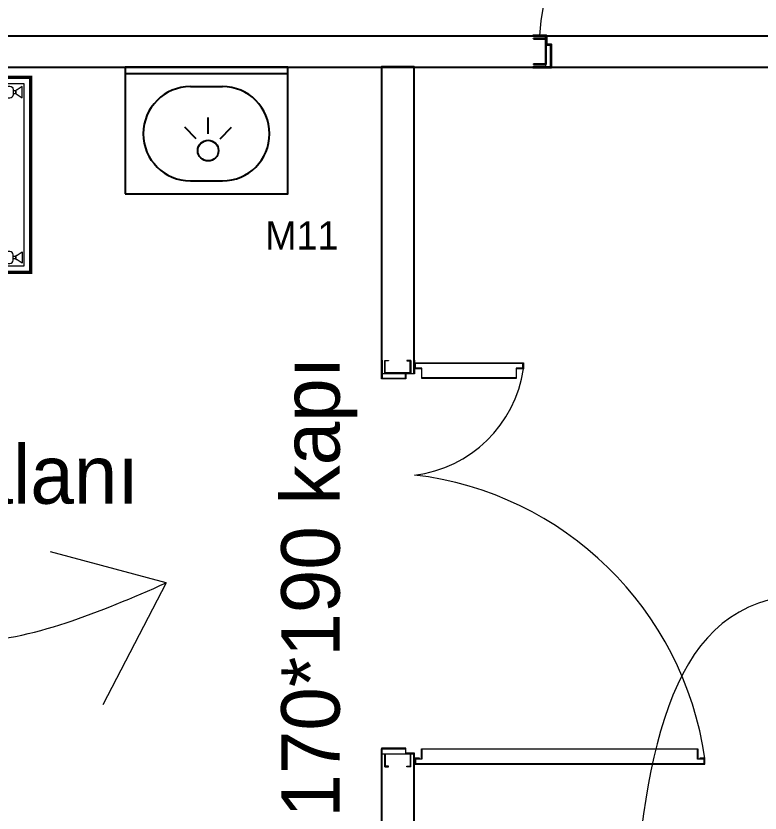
# Model space of a CAD drawing. Header units: millimetres. Extents: x 65390 to 71510, y 46362 to 50796.
# Drawn here: x 69619.8 to 69848.6, y 49423.4 to 49668.7 of the extents above; entities that cross this region are included whole.
import ezdxf
from ezdxf.enums import TextEntityAlignment as Align

# ---------------------------------------------------------------- set-up
doc = ezdxf.new("R2010")
doc.units = ezdxf.units.MM
for name, color, linetype in [('DIŞ PANEL', 21, 'Continuous'), ('ODP', 110, 'Continuous'), ('S2000-002 Çizgi', 7, 'Continuous')]:
    doc.layers.add(name, color=color, linetype=linetype)
doc.layers.add('IC KAPILI 1050', color=140, linetype='Continuous', lineweight=0)
doc.layers.add('MIM_Sktürk', color=251, linetype='Continuous', lineweight=9)
doc.styles.add('TAKSİM', font='GOTHIC.TTF', dxfattribs={"height": 20})

# ---------------------------------------------------------------- blocks, each defined once
blk = doc.blocks.new('A$C45FF6976')
at = {"color": 7}
for p, q in [((91.66, 91.55), (92.46, 91.55)), ((101.26, 91.55), (100.46, 91.55)), ((91.66, 4.05, 0), (92.46, 4.05, 0)), ((101.26, 4.05, 0), (100.46, 4.05, 0))]:
    blk.add_line(p, q, dxfattribs=at)
at = {"layer": 'IC KAPILI 1050', "color": 2}
for p, q in [((90.51, 93.4), (0.48, 93.4)), ((0.48, 93.4), (0.48, 91.9)), ((0.48, 91.9), (2.48, 91.9)), ((2.48, 91.9), (2.48, 88.9)), ((2.48, 88.9), (88.51, 88.9))]:
    blk.add_line(p, q, dxfattribs=at)
at = {"layer": 'IC KAPILI 1050'}
for p, q in [((90.51, 91.9), (90.51, 93.4)), ((88.51, 88.9), (88.51, 91.9)), ((88.51, 91.9), (90.51, 91.9))]:
    blk.add_line(p, q, dxfattribs=at)
at = {"layer": 'IC KAPILI 1050', "color": 2}
blk.add_arc((100.05, 101.74, 0), 100.05, 185.6429, 265.1027, dxfattribs=at)
at = {"layer": 'ODP', "color": 3}
for p, q in [((92.46, 95.4), (92.46, 91.55, -4)), ((92.46, 91.55), (92.46, 95.4)), ((92.61, 95.4, -4), (92.46, 95.4)), ((92.61, 95.4), (92.61, 91.7)), ((100.31, 95.4, -4), (100.46, 95.4)), ((100.31, 95.4), (100.31, 91.7)), ((100.46, 95.4), (100.46, 91.55, -4)), ((92.46, 91.55), (100.46, 91.55, -4)), ((100.46, 91.55, -4), (92.46, 91.55)), ((92.61, 91.7), (100.31, 91.7)), ((92.46, 4.05, 0), (92.46, 0.2, 0)), ((92.46, 0.2, 0), (92.46, 4.05, -4)), ((92.46, 4.05, 0), (100.46, 4.05, -4)), ((100.46, 4.05, -4), (92.46, 4.05, 0)), ((92.61, 3.9, 0), (100.31, 3.9, 0)), ((92.61, 0.2, 0), (92.61, 3.9, 0)), ((100.31, 0.2, 0), (100.31, 3.9, 0)), ((100.46, 0.2, 0), (100.46, 4.05, -4)), ((92.61, 0.2, -4), (92.46, 0.2, 0)), ((100.31, 0.2, -4), (100.46, 0.2, 0))]:
    blk.add_line(p, q, dxfattribs=at)
at = {"layer": 'ODP', "color": 3, "lineweight": 30}
for p, q in [((91.51, 0, 0), (91.66, 0, 0)), ((101.41, 0, 0), (101.26, 0, 0))]:
    blk.add_line(p, q, dxfattribs=at)
for points in [[(91.51, 95.6), (91.51, 91.4), (94.31, 91.4), (94.31, 89.9), (101.41, 89.9), (101.41, 95.6)], [(101.26, 95.6), (101.26, 90.05), (94.46, 90.05), (94.46, 91.55), (91.66, 91.55), (91.66, 95.6)]]:
    blk.add_lwpolyline(points, dxfattribs=at)
at = {"layer": 'ODP', "color": 3, "lineweight": 30, "elevation": 0}
for points in [[(91.51, 0), (91.51, 4.2), (94.31, 4.2), (94.31, 5.7), (101.41, 5.7), (101.41, 0)], [(101.26, 0), (101.26, 5.55), (94.46, 5.55), (94.46, 4.05), (91.66, 4.05), (91.66, 0)]]:
    blk.add_lwpolyline(points, dxfattribs=at)
blk = doc.blocks.new('160718_Mobilçalışma140-60')
at = {"layer": 'MIM_Sktürk', "lineweight": 9, "const_width": 1}
blk.add_lwpolyline([(140, 60), (0, 60), (0, 0), (140, 0)], close=True, dxfattribs=at)
at = {"layer": 'MIM_Sktürk', "lineweight": 9}
blk.add_lwpolyline([(138, 58), (2, 58), (2, 2), (138, 2)], close=True, dxfattribs=at)
at = {"layer": 'MIM_Sktürk'}
for points in [[(4.59, 55.67), (4.59, 55.22, -0.414214), (4.09, 54.72), (2.57, 53.72), (2.57, 57.17), (4.09, 56.17, -0.414214)], [(5.35, 56.29), (5.35, 54.63, 0.414214), (6.35, 53.63), (16.54, 53.63, 0.414214), (17.54, 54.63), (17.54, 56.29, 0.414214), (16.54, 57.29), (6.35, 57.29, 0.414214)], [(136.92, 56.29), (136.92, 54.63, -0.414214), (135.92, 53.63), (125.73, 53.63, -0.414214), (124.73, 54.63), (124.73, 56.29, -0.414214), (125.73, 57.29), (135.92, 57.29, -0.414214)], [(4.59, 4.33), (4.59, 4.78, 0.414214), (4.09, 5.28), (2.57, 6.28), (2.57, 2.83), (4.09, 3.83, 0.414214)], [(5.35, 3.71), (5.35, 5.37, -0.414214), (6.35, 6.37), (16.54, 6.37, -0.414214), (17.54, 5.37), (17.54, 3.71, -0.414214), (16.54, 2.71), (6.35, 2.71, -0.414214)], [(136.92, 3.71), (136.92, 5.37, 0.414214), (135.92, 6.37), (125.73, 6.37, 0.414214), (124.73, 5.37), (124.73, 3.71, 0.414214), (125.73, 2.71), (135.92, 2.71, 0.414214)]]:
    blk.add_lwpolyline(points, format="xyb", close=True, dxfattribs=at)
for points in [[(5.35, 55.87), (5.35, 55.05), (4.59, 55.05), (4.59, 55.87)], [(5.35, 4.13), (5.35, 4.95), (4.59, 4.95), (4.59, 4.13)]]:
    blk.add_lwpolyline(points, close=True, dxfattribs=at)
for centre, radius in [((11.44, 55.54), 1.26), ((130.82, 55.54), 1.26), ((11.44, 55.54), 0.848), ((130.82, 55.54), 0.848), ((11.44, 4.46), 1.26), ((11.44, 4.46), 0.848), ((130.82, 4.46), 1.26), ((130.82, 4.46), 0.848)]:
    blk.add_circle(centre, radius, dxfattribs=at)
for centre, start, end in [((11.78, 48.83), 61.4633, 118.5367), ((130.48, 48.83), 61.4633, 118.5367), ((11.78, 62.1), 241.4633, 298.5367), ((130.48, 62.1), 241.4633, 298.5367), ((11.78, -2.1), 61.4633, 118.5367), ((130.48, -2.1), 61.4633, 118.5367), ((11.78, 11.17), 241.4633, 298.5367), ((130.48, 11.17), 241.4633, 298.5367)]:
    blk.add_arc(centre, 9.63, start, end, dxfattribs=at)
blk = doc.blocks.new('A$C62570291')
at = {"color": 3, "lineweight": 0}
for p, q in [((104.53, 239.59), (104.68, 239.59)), ((105.48, 235.54), (105.48, 239.54)), ((105.48, 239.54), (105.48, 235.54)), ((105.48, 239.54), (106.68, 239.54)), ((105.63, 239.54), (105.63, 239.54)), ((105.63, 235.69), (105.63, 239.39)), ((106.68, 239.39), (105.63, 239.39)), ((106.68, 239.54), (106.68, 239.39)), ((112.28, 239.54), (112.28, 239.39)), ((113.48, 239.54), (112.28, 239.54)), ((112.28, 239.39), (113.33, 239.39)), ((113.33, 239.54), (113.33, 239.54)), ((113.33, 235.69), (113.33, 239.39)), ((113.48, 239.54), (113.48, 235.54)), ((114.63, 239.59), (114.48, 239.59)), ((105.48, 235.54), (113.48, 235.54)), ((113.33, 235.69), (105.63, 235.69)), ((105.48, 118.53), (105.48, 114.53)), ((105.48, 114.53), (105.48, 118.53)), ((105.48, 118.53), (113.48, 118.53)), ((105.63, 118.38), (105.63, 114.68)), ((113.33, 118.38), (105.63, 118.38)), ((113.33, 118.38), (113.33, 114.68)), ((113.48, 114.53), (113.48, 118.53)), ((104.53, 114.48), (104.68, 114.48)), ((105.48, 114.53), (106.68, 114.53)), ((106.68, 114.68), (105.63, 114.68)), ((105.63, 114.53), (105.63, 114.53)), ((106.68, 114.53), (106.68, 114.68)), ((112.28, 114.68), (113.33, 114.68)), ((112.28, 114.53), (112.28, 114.68)), ((113.48, 114.53), (112.28, 114.53)), ((113.33, 114.53), (113.33, 114.53)), ((114.63, 114.48), (114.48, 114.48))]:
    blk.add_line(p, q, dxfattribs=at)
at = {"color": 7, "lineweight": 0}
for p, q in [((104.68, 235.54), (105.48, 235.54)), ((104.68, 118.53), (105.48, 118.53))]:
    blk.add_line(p, q, dxfattribs=at)
at = {"color": 3, "lineweight": 0}
for points in [[(114.63, 239.59), (114.63, 235.39), (112.03, 235.39), (112.03, 233.89), (104.53, 233.89), (104.53, 239.59)], [(104.68, 239.59), (104.68, 234.04), (111.88, 234.04), (111.88, 235.54), (114.48, 235.54), (114.48, 239.59)], [(114.63, 114.48), (114.63, 118.68), (112.03, 118.68), (112.03, 120.18), (104.53, 120.18), (104.53, 114.48)], [(104.68, 114.48), (104.68, 120.03), (111.88, 120.03), (111.88, 118.53), (114.48, 118.53), (114.48, 114.48)]]:
    blk.add_lwpolyline(points, dxfattribs=at)
at = {"color": 2, "lineweight": 0}
for points in [[(116.21, 236.96), (114.71, 236.96), (114.71, 238.76), (148.13, 238.76), (148.13, 236.96), (146.63, 236.96), (146.63, 237.08), (148.01, 237.08), (148.01, 238.64), (114.83, 238.64), (114.83, 237.08), (116.21, 237.08)], [(114.83, 238.58), (114.83, 237.08), (116.83, 237.08), (116.83, 234.08), (146.01, 234.08), (146.01, 237.08), (148.01, 237.08), (148.01, 238.58), (147.89, 238.58), (147.89, 237.2), (145.89, 237.2), (145.89, 234.2), (116.95, 234.2), (116.95, 237.2), (114.95, 237.2), (114.95, 238.58)], [(114.83, 115.49), (114.83, 116.99), (116.83, 116.99), (116.83, 119.99), (201.83, 119.99), (201.83, 116.99), (203.83, 116.99), (203.83, 115.49), (203.71, 115.49), (203.71, 116.87), (201.71, 116.87), (201.71, 119.87), (116.95, 119.87), (116.95, 116.87), (114.95, 116.87), (114.95, 115.49)], [(116.21, 117.11), (114.71, 117.11), (114.71, 115.31), (203.95, 115.31), (203.95, 117.11), (202.45, 117.11), (202.45, 116.99), (203.83, 116.99), (203.83, 115.43), (114.83, 115.43), (114.83, 116.99), (116.21, 116.99)]]:
    blk.add_lwpolyline(points, close=True, dxfattribs=at)
for centre, radius, start, end in [((110.08, 242.44), 38.44, 276.7975, 351.8055), ((102.5, 102.5), 102.5, 8.1945, 83.2025)]:
    blk.add_arc(centre, radius, start, end, dxfattribs=at)
blk = doc.blocks.new('A$C23AD12AD')
at = {"layer": 'S2000-002 Çizgi'}
for p, q in [((0, 39), (50, 39)), ((0, 37), (50, 37)), ((20.08, 33), (29.92, 33)), ((25.53, 18.48), (25.53, 23.48)), ((21.86, 16.96), (18.33, 20.5)), ((29.2, 16.96), (32.74, 20.5)), ((20.08, 4), (29.92, 4)), ((0, 0), (50, 0))]:
    blk.add_line(p, q, dxfattribs=at)
blk.add_lwpolyline([(0, 0), (50, 0), (50, 39), (0, 39)], close=True, dxfattribs=at)
blk.add_circle((25.53, 13.29), 3.19, dxfattribs=at)
for centre, start, end in [((20.08, 18.5), 90, 270), ((29.92, 18.5), 270, 90)]:
    blk.add_arc(centre, 14.5, start, end, dxfattribs=at)

msp = doc.modelspace()

# ---------------------------------------------------------------- linework, layer by layer
for p, q in [((69480.512, 49662.539), (70127.512, 49662.539)), ((69480.512, 49652.939), (70127.512, 49652.939))]:
    msp.add_line(p, q)
at = {"layer": 'DIŞ PANEL'}
for points in [[(69742.238, 49562.58), (69742.238, 49652.962), (69732.238, 49652.962), (69732.238, 49562.58)], [(69732.238, 49443.164), (69732.238, 49401.562), (69742.238, 49401.562), (69742.238, 49441.664)]]:
    msp.add_lwpolyline(points, dxfattribs=at)
at = {"layer": 'MIM_Sktürk'}
for q in [(69630.379, 49503.775), (69646.469, 49456.724)]:
    msp.add_line((69665.991, 49494.209), q, dxfattribs=at)
for points in [[(69328.447, 49432.32), (69436.509, 49534.256), (69604.068, 49476.006), (69665.991, 49494.209)], [(70133.513, 49499.241), (70055.24, 49508.899), (69978.416, 49485.237), (69842.164, 49485.237), (69807.859, 49358.716)]]:
    msp.add_spline(points, degree=3, dxfattribs=at)

# ---------------------------------------------------------------- block references
for name, p, rotation in [('A$C45FF6976', (69778.711, 49754.201), 270), ('160718_Mobilçalışma140-60', (69624.293, 49649.788), 180)]:
    msp.add_blockref(name, p, dxfattribs=dict(at, rotation=rotation))
msp.add_blockref('A$C62570291', (69627.708, 49323.136), dxfattribs=at)
at = {"layer": 'S2000-002 Çizgi'}
msp.add_blockref('A$C23AD12AD', (69653.356, 49613.939), dxfattribs=at)

# ---------------------------------------------------------------- texts
at = {"style": 'TAKSİM'}
msp.add_text('M11', height=8.64, dxfattribs=at).set_placement((69707.696, 49596.799), align=Align.CENTER)
msp.add_text('170*190 kapı', height=18, rotation=90, dxfattribs=at).set_placement((69719.354, 49421.984))
msp.add_text('sevkiyat alanı', height=18, dxfattribs=at).set_placement((69511.828, 49518.57))

doc.saveas('drawing.dxf')
